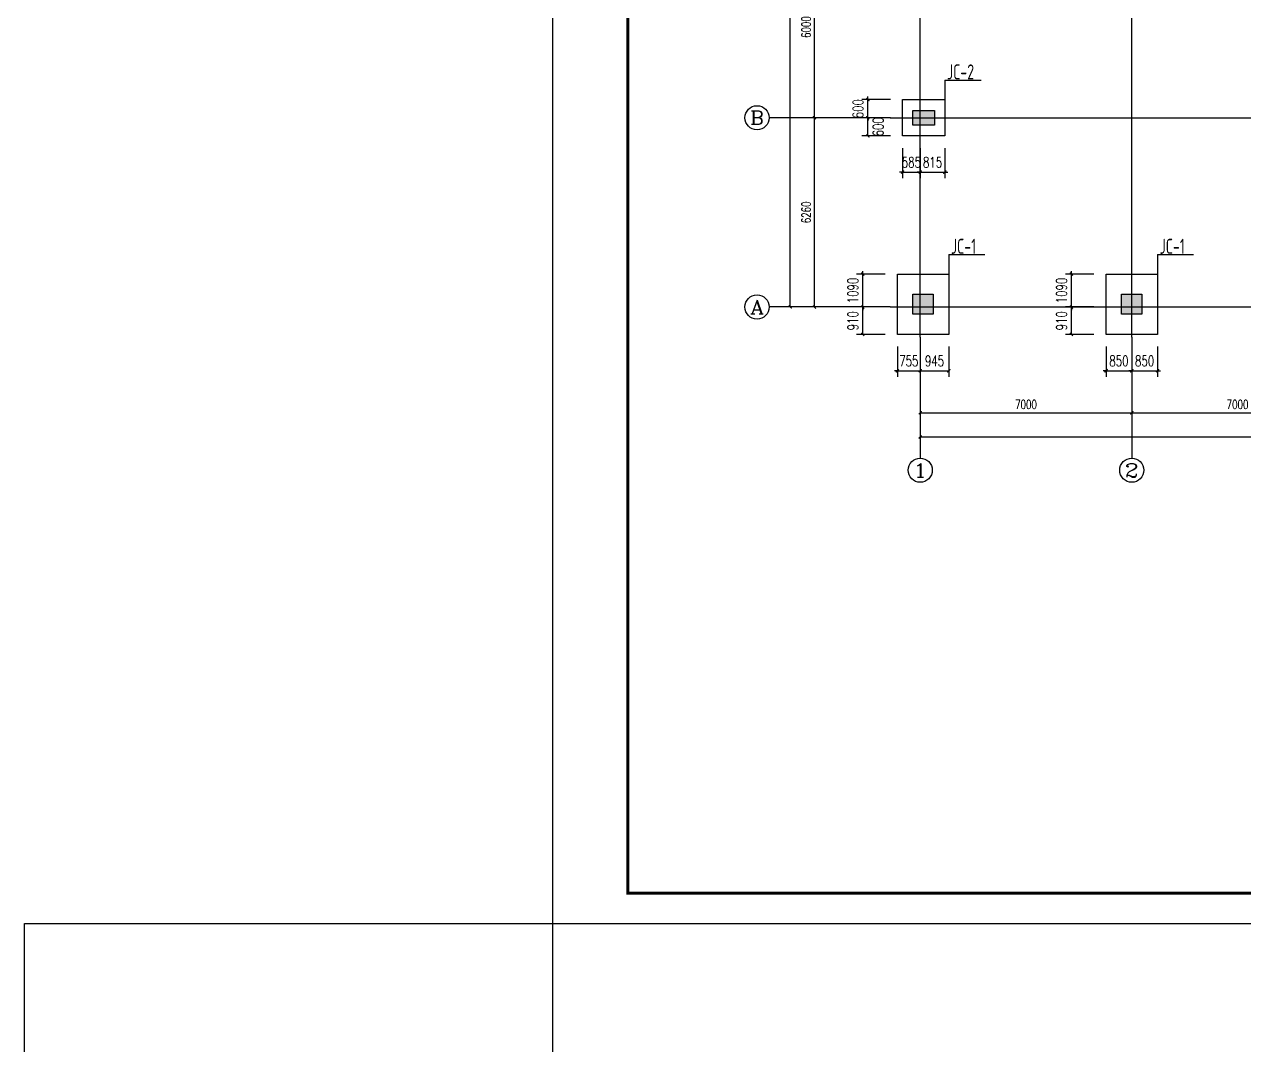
# Model space of a CAD drawing. Extents: x -17471 to 313636, y -71590 to 757901.
# Drawn here: x 170065 to 210439, y 67546 to 101331 of the extents above; entities that cross this region are included whole.
import ezdxf
from ezdxf.enums import TextEntityAlignment as Align

# ---------------------------------------------------------------- set-up
doc = ezdxf.new("R2010")
doc.units = 0
doc.header["$LTSCALE"] = 1000
doc.header["$MEASUREMENT"] = 0
for name, color, linetype in [('10', 7, 'Continuous'), ('AXIS', 3, 'Continuous'), ('AXIS_TEXT', 7, 'Continuous'), ('DOTE', 1, 'Continuous'), ('PUB_DIM', 3, 'Continuous'), ('PUB_TITLE', 4, 'Continuous')]:
    doc.layers.add(name, color=color, linetype=linetype)
doc.layers.add('TEXT', color=7, linetype='Continuous', lineweight=13)
doc.styles.add('_TCH_AXIS', font='COMPLEX', dxfattribs={"bigfont": 'GBCBIG'})
doc.styles.add('_TCH_DIM_T3', font='SIMPLEX', dxfattribs={"width": 0.705882, "bigfont": 'GBCBIG'})
doc.styles.add('COMPLEX', font='COMPLEX')
doc.styles.add('TSSD_REIN', font='Tssdeng.shx', dxfattribs={"width": 0.7, "bigfont": 'hztxt.shx'})
doc.dimstyles.new('_TCH_ARCH&&100', dxfattribs={"dimtxt": 297.5, "dimasz": 100, "dimexe": 250, "dimexo": 300, "dimgap": 126.25, "dimtad": 1, "dimdec": 0, "dimzin": 0, "dimdsep": 46, "dimtxsty": '_TCH_DIM_T3', "dimblk": 'ARCHTICK', "dimcen": 0.09, "dimclrt": 7, "dimazin": 2, "dimtfac": 1, "dimtdec": 0, "dimtix": 1, "dimtmove": 2, "dimatfit": 3, "dimfxl": 0, "dimtolj": 1, "dimtzin": 0, "dimarcsym": 0})
doc.dimstyles.new('_TCH_ARCH&&150', dxfattribs={"dimtxt": 446.25, "dimasz": 150, "dimexe": 375, "dimexo": 450, "dimgap": 189.375, "dimtad": 1, "dimdec": 0, "dimzin": 0, "dimdsep": 46, "dimtxsty": '_TCH_DIM_T3', "dimblk": 'ARCHTICK', "dimcen": 0.09, "dimclrt": 7, "dimazin": 2, "dimtfac": 1, "dimtdec": 0, "dimtix": 1, "dimtmove": 2, "dimatfit": 3, "dimfxl": 0, "dimtolj": 1, "dimtzin": 0, "dimarcsym": 0})

# ---------------------------------------------------------------- blocks, each defined once
blk = doc.blocks.new('_ArchTick')
at = {"color": 0, "linetype": 'ByBlock', "const_width": 0.4}
blk.add_lwpolyline([(-0.5, -0.5), (0.5, 0.5)], dxfattribs=at)
blk = doc.blocks.new('*D24')
at = {"layer": 'Defpoints', "color": 0, "transparency": 16777216}
for p in [(198951, 91072), (199706, 91072), (199706, 89872)]:
    blk.add_point(p, dxfattribs=at)
at = {"layer": 'PUB_DIM', "color": 0, "lineweight": -2, "transparency": 16777216}
for p, q in [((198951, 90672), (198951, 89672)), ((199706, 90672), (199706, 89672)), ((198951, 89872), (198851, 89872)), ((198951, 89872), (199706, 89872)), ((199706, 89872), (199806, 89872))]:
    blk.add_line(p, q, dxfattribs=at)
at = {"layer": 'PUB_DIM', "color": 0, "lineweight": -2, "transparency": 16777216, "xscale": 100, "yscale": 100, "zscale": 100}
blk.add_blockref('_ArchTick', (198951, 89872), dxfattribs=at)
at = {"layer": 'PUB_DIM', "color": 0, "lineweight": -2, "transparency": 16777216, "xscale": 100, "yscale": 100, "zscale": 100, "rotation": 180}
blk.add_blockref('_ArchTick', (199706, 89872), dxfattribs=at)
at = {"layer": 'PUB_DIM', "color": 7, "transparency": 16777216, "insert": (199329, 90197), "char_height": 350, "attachment_point": 5, "style": '_TCH_DIM_T3'}
blk.add_mtext('\\A1;755', dxfattribs=at)
blk = doc.blocks.new('*D25')
at = {"layer": 'Defpoints', "color": 0, "transparency": 16777216}
for p in [(199706, 91072), (200651, 91072), (200651, 89872)]:
    blk.add_point(p, dxfattribs=at)
at = {"layer": 'PUB_DIM', "color": 0, "lineweight": -2, "transparency": 16777216}
for p, q in [((199706, 90672), (199706, 89672)), ((200651, 90672), (200651, 89672)), ((199706, 89872), (200651, 89872))]:
    blk.add_line(p, q, dxfattribs=at)
at = {"layer": 'PUB_DIM', "color": 0, "lineweight": -2, "transparency": 16777216, "xscale": 100, "yscale": 100, "zscale": 100, "rotation": 180}
blk.add_blockref('_ArchTick', (199706, 89872), dxfattribs=at)
at = {"layer": 'PUB_DIM', "color": 0, "lineweight": -2, "transparency": 16777216, "xscale": 100, "yscale": 100, "zscale": 100}
blk.add_blockref('_ArchTick', (200651, 89872), dxfattribs=at)
at = {"layer": 'PUB_DIM', "color": 7, "transparency": 16777216, "insert": (200179, 90197), "char_height": 350, "attachment_point": 5, "style": '_TCH_DIM_T3'}
blk.add_mtext('\\A1;945', dxfattribs=at)
blk = doc.blocks.new('*D26')
at = {"layer": 'Defpoints', "color": 0, "transparency": 16777216}
for p in [(197803, 91982), (198951, 91982), (198951, 91072)]:
    blk.add_point(p, dxfattribs=at)
at = {"layer": 'PUB_DIM', "color": 0, "lineweight": -2, "transparency": 16777216}
for p, q in [((198551, 91982), (197603, 91982)), ((197803, 91072), (197803, 91982)), ((198551, 91072), (197603, 91072))]:
    blk.add_line(p, q, dxfattribs=at)
at = {"layer": 'PUB_DIM', "color": 0, "lineweight": -2, "transparency": 16777216, "xscale": 100, "yscale": 100, "zscale": 100}
for p, rotation in [((197803, 91982), 90), ((197803, 91072), 270)]:
    blk.add_blockref('_ArchTick', p, dxfattribs=dict(at, rotation=rotation))
at = {"layer": 'PUB_DIM', "color": 7, "transparency": 16777216, "insert": (197478, 91527), "char_height": 350, "attachment_point": 5, "rotation": 90, "style": '_TCH_DIM_T3'}
blk.add_mtext('\\A1;910', dxfattribs=at)
blk = doc.blocks.new('*D27')
at = {"layer": 'Defpoints', "color": 0, "transparency": 16777216}
for p in [(197803, 93072), (198951, 93072), (198951, 91982)]:
    blk.add_point(p, dxfattribs=at)
at = {"layer": 'PUB_DIM', "color": 0, "lineweight": -2, "transparency": 16777216}
for p, q in [((198551, 93072), (197603, 93072)), ((197803, 93072), (197803, 93172)), ((197803, 91982), (197803, 93072)), ((198551, 91982), (197603, 91982)), ((197803, 91982), (197803, 91882))]:
    blk.add_line(p, q, dxfattribs=at)
at = {"layer": 'PUB_DIM', "color": 0, "lineweight": -2, "transparency": 16777216, "xscale": 100, "yscale": 100, "zscale": 100}
for p, rotation in [((197803, 93072), 270), ((197803, 91982), 90)]:
    blk.add_blockref('_ArchTick', p, dxfattribs=dict(at, rotation=rotation))
at = {"layer": 'PUB_DIM', "color": 7, "transparency": 16777216, "insert": (197478, 92527), "char_height": 350, "attachment_point": 5, "rotation": 90, "style": '_TCH_DIM_T3'}
blk.add_mtext('\\A1;1090', dxfattribs=at)
blk = doc.blocks.new('*D28')
at = {"layer": 'Defpoints', "color": 0, "transparency": 16777216}
for p in [(205856, 91072), (206706, 91072), (206706, 89872)]:
    blk.add_point(p, dxfattribs=at)
at = {"layer": 'PUB_DIM', "color": 0, "lineweight": -2, "transparency": 16777216}
for p, q in [((205856, 90672), (205856, 89672)), ((206706, 90672), (206706, 89672)), ((205856, 89872), (205756, 89872)), ((205856, 89872), (206706, 89872)), ((206706, 89872), (206806, 89872))]:
    blk.add_line(p, q, dxfattribs=at)
at = {"layer": 'PUB_DIM', "color": 0, "lineweight": -2, "transparency": 16777216, "xscale": 100, "yscale": 100, "zscale": 100}
blk.add_blockref('_ArchTick', (205856, 89872), dxfattribs=at)
at = {"layer": 'PUB_DIM', "color": 0, "lineweight": -2, "transparency": 16777216, "xscale": 100, "yscale": 100, "zscale": 100, "rotation": 180}
blk.add_blockref('_ArchTick', (206706, 89872), dxfattribs=at)
at = {"layer": 'PUB_DIM', "color": 7, "transparency": 16777216, "insert": (206281, 90197), "char_height": 350, "attachment_point": 5, "style": '_TCH_DIM_T3'}
blk.add_mtext('\\A1;850', dxfattribs=at)
blk = doc.blocks.new('*D29')
at = {"layer": 'Defpoints', "color": 0, "transparency": 16777216}
for p in [(206706, 91072), (207556, 91072), (207556, 89872)]:
    blk.add_point(p, dxfattribs=at)
at = {"layer": 'PUB_DIM', "color": 0, "lineweight": -2, "transparency": 16777216}
for p, q in [((206706, 90672), (206706, 89672)), ((207556, 90672), (207556, 89672)), ((206706, 89872), (206606, 89872)), ((206706, 89872), (207556, 89872)), ((207556, 89872), (207656, 89872))]:
    blk.add_line(p, q, dxfattribs=at)
at = {"layer": 'PUB_DIM', "color": 0, "lineweight": -2, "transparency": 16777216, "xscale": 100, "yscale": 100, "zscale": 100}
blk.add_blockref('_ArchTick', (206706, 89872), dxfattribs=at)
at = {"layer": 'PUB_DIM', "color": 0, "lineweight": -2, "transparency": 16777216, "xscale": 100, "yscale": 100, "zscale": 100, "rotation": 180}
blk.add_blockref('_ArchTick', (207556, 89872), dxfattribs=at)
at = {"layer": 'PUB_DIM', "color": 7, "transparency": 16777216, "insert": (207131, 90197), "char_height": 350, "attachment_point": 5, "style": '_TCH_DIM_T3'}
blk.add_mtext('\\A1;850', dxfattribs=at)
blk = doc.blocks.new('*D30')
at = {"layer": 'Defpoints', "color": 0, "transparency": 16777216}
for p in [(204708, 91982), (205856, 91982), (205856, 91072)]:
    blk.add_point(p, dxfattribs=at)
at = {"layer": 'PUB_DIM', "color": 0, "lineweight": -2, "transparency": 16777216}
for p, q in [((205456, 91982), (204508, 91982)), ((204708, 91072), (204708, 91982)), ((205456, 91072), (204508, 91072))]:
    blk.add_line(p, q, dxfattribs=at)
at = {"layer": 'PUB_DIM', "color": 0, "lineweight": -2, "transparency": 16777216, "xscale": 100, "yscale": 100, "zscale": 100}
for p, rotation in [((204708, 91982), 90), ((204708, 91072), 270)]:
    blk.add_blockref('_ArchTick', p, dxfattribs=dict(at, rotation=rotation))
at = {"layer": 'PUB_DIM', "color": 7, "transparency": 16777216, "insert": (204383, 91527), "char_height": 350, "attachment_point": 5, "rotation": 90, "style": '_TCH_DIM_T3'}
blk.add_mtext('\\A1;910', dxfattribs=at)
blk = doc.blocks.new('*D31')
at = {"layer": 'Defpoints', "color": 0, "transparency": 16777216}
for p in [(204708, 93072), (205856, 93072), (205856, 91982)]:
    blk.add_point(p, dxfattribs=at)
at = {"layer": 'PUB_DIM', "color": 0, "lineweight": -2, "transparency": 16777216}
for p, q in [((205456, 93072), (204508, 93072)), ((204708, 93072), (204708, 93172)), ((204708, 91982), (204708, 93072)), ((205456, 91982), (204508, 91982)), ((204708, 91982), (204708, 91882))]:
    blk.add_line(p, q, dxfattribs=at)
at = {"layer": 'PUB_DIM', "color": 0, "lineweight": -2, "transparency": 16777216, "xscale": 100, "yscale": 100, "zscale": 100}
for p, rotation in [((204708, 93072), 270), ((204708, 91982), 90)]:
    blk.add_blockref('_ArchTick', p, dxfattribs=dict(at, rotation=rotation))
at = {"layer": 'PUB_DIM', "color": 7, "transparency": 16777216, "insert": (204383, 92527), "char_height": 350, "attachment_point": 5, "rotation": 90, "style": '_TCH_DIM_T3'}
blk.add_mtext('\\A1;1090', dxfattribs=at)
blk = doc.blocks.new('*D144')
at = {"layer": 'Defpoints', "color": 0, "transparency": 16777216}
for p in [(199121, 97642), (199706, 97642), (199706, 96442)]:
    blk.add_point(p, dxfattribs=at)
at = {"layer": 'PUB_DIM', "color": 0, "lineweight": -2, "transparency": 16777216}
for p, q in [((199121, 97242), (199121, 96242)), ((199706, 97242), (199706, 96242)), ((199121, 96442), (199021, 96442)), ((199121, 96442), (199706, 96442)), ((199706, 96442), (199806, 96442))]:
    blk.add_line(p, q, dxfattribs=at)
at = {"layer": 'PUB_DIM', "color": 0, "lineweight": -2, "transparency": 16777216, "xscale": 100, "yscale": 100, "zscale": 100}
blk.add_blockref('_ArchTick', (199121, 96442), dxfattribs=at)
at = {"layer": 'PUB_DIM', "color": 0, "lineweight": -2, "transparency": 16777216, "xscale": 100, "yscale": 100, "zscale": 100, "rotation": 180}
blk.add_blockref('_ArchTick', (199706, 96442), dxfattribs=at)
at = {"layer": 'PUB_DIM', "color": 7, "transparency": 16777216, "insert": (199414, 96767), "char_height": 350, "attachment_point": 5, "style": '_TCH_DIM_T3'}
blk.add_mtext('\\A1;585', dxfattribs=at)
blk = doc.blocks.new('*D145')
at = {"layer": 'Defpoints', "color": 0, "transparency": 16777216}
for p in [(199706, 97642), (200521, 97642), (200521, 96442)]:
    blk.add_point(p, dxfattribs=at)
at = {"layer": 'PUB_DIM', "color": 0, "lineweight": -2, "transparency": 16777216}
for p, q in [((199706, 97242), (199706, 96242)), ((200521, 97242), (200521, 96242)), ((199706, 96442), (199606, 96442)), ((199706, 96442), (200521, 96442)), ((200521, 96442), (200621, 96442))]:
    blk.add_line(p, q, dxfattribs=at)
at = {"layer": 'PUB_DIM', "color": 0, "lineweight": -2, "transparency": 16777216, "xscale": 100, "yscale": 100, "zscale": 100}
blk.add_blockref('_ArchTick', (199706, 96442), dxfattribs=at)
at = {"layer": 'PUB_DIM', "color": 0, "lineweight": -2, "transparency": 16777216, "xscale": 100, "yscale": 100, "zscale": 100, "rotation": 180}
blk.add_blockref('_ArchTick', (200521, 96442), dxfattribs=at)
at = {"layer": 'PUB_DIM', "color": 7, "transparency": 16777216, "insert": (200114, 96767), "char_height": 350, "attachment_point": 5, "style": '_TCH_DIM_T3'}
blk.add_mtext('\\A1;815', dxfattribs=at)
blk = doc.blocks.new('*D146')
at = {"layer": 'Defpoints', "color": 0, "transparency": 16777216}
for p in [(197973, 98242), (199121, 98242), (199121, 97642)]:
    blk.add_point(p, dxfattribs=at)
at = {"layer": 'PUB_DIM', "color": 0, "lineweight": -2, "transparency": 16777216}
for p, q in [((198721, 98242), (197773, 98242)), ((197973, 97642), (197973, 98242)), ((198721, 97642), (197773, 97642))]:
    blk.add_line(p, q, dxfattribs=at)
at = {"layer": 'PUB_DIM', "color": 0, "lineweight": -2, "transparency": 16777216, "xscale": 100, "yscale": 100, "zscale": 100}
for p, rotation in [((197973, 98242), 90), ((197973, 97642), 270)]:
    blk.add_blockref('_ArchTick', p, dxfattribs=dict(at, rotation=rotation))
at = {"layer": 'PUB_DIM', "color": 7, "transparency": 16777216, "insert": (198316, 97942), "char_height": 350, "attachment_point": 5, "rotation": 90, "style": '_TCH_DIM_T3'}
blk.add_mtext('\\A1;600', dxfattribs=at)
blk = doc.blocks.new('*D147')
at = {"layer": 'Defpoints', "color": 0, "transparency": 16777216}
for p in [(197973, 98842), (199121, 98842), (199121, 98242)]:
    blk.add_point(p, dxfattribs=at)
at = {"layer": 'PUB_DIM', "color": 0, "lineweight": -2, "transparency": 16777216}
for p, q in [((197973, 98842), (197973, 98942)), ((198721, 98842), (197773, 98842)), ((197973, 98242), (197973, 98842)), ((198721, 98242), (197773, 98242)), ((197973, 98242), (197973, 98142))]:
    blk.add_line(p, q, dxfattribs=at)
at = {"layer": 'PUB_DIM', "color": 0, "lineweight": -2, "transparency": 16777216, "xscale": 100, "yscale": 100, "zscale": 100}
for p, rotation in [((197973, 98842), 270), ((197973, 98242), 90)]:
    blk.add_blockref('_ArchTick', p, dxfattribs=dict(at, rotation=rotation))
at = {"layer": 'PUB_DIM', "color": 7, "transparency": 16777216, "insert": (197648, 98542), "char_height": 350, "attachment_point": 5, "rotation": 90, "style": '_TCH_DIM_T3'}
blk.add_mtext('\\A1;600', dxfattribs=at)
blk = doc.blocks.new('*D1879')
at = {"layer": 'AXIS', "color": 0, "lineweight": -2, "transparency": 16777216}
for p, q in [((198406, 98242), (195956, 98242)), ((196206, 91982), (196206, 98242)), ((198406, 91982), (195956, 91982))]:
    blk.add_line(p, q, dxfattribs=at)
at = {"layer": 'Defpoints', "color": 0, "transparency": 16777216}
for p in [(196206, 98242), (198706, 98242), (198706, 91982)]:
    blk.add_point(p, dxfattribs=at)
at = {"layer": 'AXIS', "color": 0, "lineweight": -2, "transparency": 16777216, "xscale": 100, "yscale": 100, "zscale": 100}
for p, rotation in [((196206, 98242), 90), ((196206, 91982), 270)]:
    blk.add_blockref('_ArchTick', p, dxfattribs=dict(at, rotation=rotation))
at = {"layer": 'AXIS', "color": 7, "transparency": 16777216, "insert": (195931, 95112), "char_height": 297.5, "attachment_point": 5, "rotation": 90, "style": '_TCH_DIM_T3'}
blk.add_mtext('\\A1;6260', dxfattribs=at)
blk = doc.blocks.new('*D1880')
at = {"layer": 'AXIS', "color": 0, "lineweight": -2, "transparency": 16777216}
for p, q in [((198406, 104242), (195956, 104242)), ((196206, 98242), (196206, 104242)), ((198406, 98242), (195956, 98242))]:
    blk.add_line(p, q, dxfattribs=at)
at = {"layer": 'Defpoints', "color": 0, "transparency": 16777216}
for p in [(196206, 104242), (198706, 104242), (198706, 98242)]:
    blk.add_point(p, dxfattribs=at)
at = {"layer": 'AXIS', "color": 0, "lineweight": -2, "transparency": 16777216, "xscale": 100, "yscale": 100, "zscale": 100}
for p, rotation in [((196206, 104242), 90), ((196206, 98242), 270)]:
    blk.add_blockref('_ArchTick', p, dxfattribs=dict(at, rotation=rotation))
at = {"layer": 'AXIS', "color": 7, "transparency": 16777216, "insert": (195931, 101242), "char_height": 297.5, "attachment_point": 5, "rotation": 90, "style": '_TCH_DIM_T3'}
blk.add_mtext('\\A1;6000', dxfattribs=at)
blk = doc.blocks.new('*D1883')
at = {"layer": 'AXIS', "color": 0, "lineweight": -2, "transparency": 16777216}
for p, q in [((198406, 116502), (195156, 116502)), ((195406, 91982), (195406, 116502)), ((198406, 91982), (195156, 91982))]:
    blk.add_line(p, q, dxfattribs=at)
at = {"layer": 'Defpoints', "color": 0, "transparency": 16777216}
for p in [(195406, 116502), (198706, 116502), (198706, 91982)]:
    blk.add_point(p, dxfattribs=at)
at = {"layer": 'AXIS', "color": 0, "lineweight": -2, "transparency": 16777216, "xscale": 100, "yscale": 100, "zscale": 100}
for p, rotation in [((195406, 116502), 90), ((195406, 91982), 270)]:
    blk.add_blockref('_ArchTick', p, dxfattribs=dict(at, rotation=rotation))
at = {"layer": 'AXIS', "color": 7, "transparency": 16777216, "insert": (195131, 104242), "char_height": 297.5, "attachment_point": 5, "rotation": 90, "style": '_TCH_DIM_T3'}
blk.add_mtext('\\A1;24520', dxfattribs=at)
blk = doc.blocks.new('*D1899')
at = {"layer": 'AXIS', "color": 0, "lineweight": -2, "transparency": 16777216}
for p, q in [((199706, 90682), (199706, 88232)), ((206706, 90682), (206706, 88232)), ((199706, 88482), (206706, 88482))]:
    blk.add_line(p, q, dxfattribs=at)
at = {"layer": 'Defpoints', "color": 0, "transparency": 16777216}
for p in [(199706, 90982), (206706, 90982), (206706, 88482)]:
    blk.add_point(p, dxfattribs=at)
at = {"layer": 'AXIS', "color": 0, "lineweight": -2, "transparency": 16777216, "xscale": 100, "yscale": 100, "zscale": 100, "rotation": 180}
blk.add_blockref('_ArchTick', (199706, 88482), dxfattribs=at)
at = {"layer": 'AXIS', "color": 0, "lineweight": -2, "transparency": 16777216, "xscale": 100, "yscale": 100, "zscale": 100}
blk.add_blockref('_ArchTick', (206706, 88482), dxfattribs=at)
at = {"layer": 'AXIS', "color": 7, "transparency": 16777216, "insert": (203206, 88757), "char_height": 297.5, "attachment_point": 5, "style": '_TCH_DIM_T3'}
blk.add_mtext('\\A1;7000', dxfattribs=at)
blk = doc.blocks.new('*D1900')
at = {"layer": 'AXIS', "color": 0, "lineweight": -2, "transparency": 16777216}
for p, q in [((206706, 90682), (206706, 88232)), ((213706, 90682), (213706, 88232)), ((206706, 88482), (213706, 88482))]:
    blk.add_line(p, q, dxfattribs=at)
at = {"layer": 'Defpoints', "color": 0, "transparency": 16777216}
for p in [(206706, 90982), (213706, 90982), (213706, 88482)]:
    blk.add_point(p, dxfattribs=at)
at = {"layer": 'AXIS', "color": 0, "lineweight": -2, "transparency": 16777216, "xscale": 100, "yscale": 100, "zscale": 100, "rotation": 180}
blk.add_blockref('_ArchTick', (206706, 88482), dxfattribs=at)
at = {"layer": 'AXIS', "color": 0, "lineweight": -2, "transparency": 16777216, "xscale": 100, "yscale": 100, "zscale": 100}
blk.add_blockref('_ArchTick', (213706, 88482), dxfattribs=at)
at = {"layer": 'AXIS', "color": 7, "transparency": 16777216, "insert": (210206, 88757), "char_height": 297.5, "attachment_point": 5, "style": '_TCH_DIM_T3'}
blk.add_mtext('\\A1;7000', dxfattribs=at)
blk = doc.blocks.new('*D1913')
at = {"layer": 'AXIS', "color": 0, "lineweight": -2, "transparency": 16777216}
for p, q in [((199706, 90682), (199706, 87432)), ((297706, 90682), (297706, 87432)), ((199706, 87682), (297706, 87682))]:
    blk.add_line(p, q, dxfattribs=at)
at = {"layer": 'Defpoints', "color": 0, "transparency": 16777216}
for p in [(199706, 90982), (297706, 90982), (297706, 87682)]:
    blk.add_point(p, dxfattribs=at)
at = {"layer": 'AXIS', "color": 0, "lineweight": -2, "transparency": 16777216, "xscale": 100, "yscale": 100, "zscale": 100, "rotation": 180}
blk.add_blockref('_ArchTick', (199706, 87682), dxfattribs=at)
at = {"layer": 'AXIS', "color": 0, "lineweight": -2, "transparency": 16777216, "xscale": 100, "yscale": 100, "zscale": 100}
blk.add_blockref('_ArchTick', (297706, 87682), dxfattribs=at)
at = {"layer": 'AXIS', "color": 7, "transparency": 16777216, "insert": (248706, 87957), "char_height": 297.5, "attachment_point": 5, "style": '_TCH_DIM_T3'}
blk.add_mtext('\\A1;98000', dxfattribs=at)
blk = doc.blocks.new('_AXISO')
blk.add_circle((0, 0), 0.5)
at = {"layer": 'AXIS_TEXT', "style": 'COMPLEX', "width": 1.041667}
blk.add_attdef('A', text='', height=0.56, dxfattribs=at).set_placement((-0.25, -0.28), (0.25, -0.28), align=Align.FIT)

msp = doc.modelspace()

# ---------------------------------------------------------------- hatches: boundary and pattern name
h = msp.add_hatch(color=256)
h.dxf.hatch_style = 1
h.paths.add_polyline_path([(199466.1, 98482.3), (200176.1, 98482.3), (200176.1, 98002.3), (199466.1, 98002.3)])
h = msp.add_hatch(color=256)
h.dxf.hatch_style = 1
h.paths.add_polyline_path([(199466.1, 92402.3), (200136.1, 92402.3), (200136.1, 91742.3), (199466.1, 91742.3)])
h = msp.add_hatch(color=256)
h.dxf.hatch_style = 1
h.paths.add_polyline_path([(206371.1, 92402.3), (207041.1, 92402.3), (207041.1, 91742.3), (206371.1, 91742.3)])

# ---------------------------------------------------------------- linework, layer by layer
for points in [[(199121.1, 98842), (200521.1, 98842), (200521.1, 97642), (199121.1, 97642)], [(199466.1, 98482.3), (200176.1, 98482.3), (200176.1, 98002.3), (199466.1, 98002.3)], [(198951.1, 93072.3), (200651.1, 93072.3), (200651.1, 91072.3), (198951.1, 91072.3)], [(205856.1, 93072.3), (207556.1, 93072.3), (207556.1, 91072.3), (205856.1, 91072.3)], [(199466.1, 92402.3), (200136.1, 92402.3), (200136.1, 91742.3), (199466.1, 91742.3)], [(206371.1, 92402.3), (207041.1, 92402.3), (207041.1, 91742.3), (206371.1, 91742.3)], [(187535.9, 59400), (170064.7, 59400), (170064.7, 71590.1), (187535.9, 71590.1)]]:
    msp.add_lwpolyline(points, close=True)
at = {"layer": '10'}
for p, q in [((200521.1, 99484.6), (200521.1, 98842)), ((200521.1, 99484.6), (201718.1, 99484.6)), ((200651.1, 93714.8), (200651.1, 93072.3)), ((200651.1, 93714.8), (201848.1, 93714.8)), ((207556.1, 93714.8), (207556.1, 93072.3)), ((207556.1, 93714.8), (208753.1, 93714.8))]:
    msp.add_line(p, q, dxfattribs=at)
at = {"layer": 'AXIS'}
for p, q in [((198706.1, 98242.3), (194706.1, 98242.3)), ((198706.1, 91982.3), (194706.1, 91982.3)), ((199706.1, 90982.3), (199706.1, 86982.3)), ((206706.1, 90982.3), (206706.1, 86982.3))]:
    msp.add_line(p, q, dxfattribs=at)
at = {"layer": 'DOTE'}
for p, q in [((199706.1, 90982.3), (199706.1, 117502.3)), ((206706.1, 90982.3), (206706.1, 117502.3)), ((198706.1, 98242.3), (298706.1, 98242.3)), ((198706.1, 91982.3), (298706.1, 91982.3))]:
    msp.add_line(p, q, dxfattribs=at)
at = {"layer": 'PUB_TITLE'}
msp.add_lwpolyline([(187535.9, 71590.1), (313635.9, 71590.1), (313635.9, 130990.1), (187535.9, 130990.1)], close=True, dxfattribs=at)
at = {"layer": 'PUB_TITLE', "const_width": 100}
msp.add_lwpolyline([(190035.9, 72590.1), (312635.9, 72590.1), (312635.9, 129990.1), (190035.9, 129990.1)], close=True, dxfattribs=at)

# ---------------------------------------------------------------- block references
at = {"layer": 'AXIS'}
ref = msp.add_blockref('_AXISO', (194306.1, 98242.3), dxfattribs=dict(at, xscale=800, yscale=800, zscale=800))
ref.add_attrib('A', 'B', dxfattribs={"layer": 'AXIS_TEXT', "height": 452.5, "style": '_TCH_AXIS', "width": 1.235294}).set_placement((194079.8, 98016), (194532.3, 98016), align=Align.FIT)
ref = msp.add_blockref('_AXISO', (194306.1, 91982.3), dxfattribs=dict(at, xscale=800, yscale=800, zscale=800))
ref.add_attrib('A', 'A', dxfattribs={"layer": 'AXIS_TEXT', "height": 452.5, "style": '_TCH_AXIS', "width": 1.166667}).set_placement((194079.8, 91756), (194532.3, 91756), align=Align.FIT)
ref = msp.add_blockref('_AXISO', (199706.1, 86582.3), dxfattribs=dict(at, xscale=800, yscale=800, zscale=800))
ref.add_attrib('A', '1', dxfattribs={"layer": 'AXIS_TEXT', "height": 452.5, "style": '_TCH_AXIS', "width": 2.333333}).set_placement((199479.8, 86356), (199932.3, 86356), align=Align.FIT)
ref = msp.add_blockref('_AXISO', (206706.1, 86582.3), dxfattribs=dict(at, xscale=800, yscale=800, zscale=800))
ref.add_attrib('A', '2', dxfattribs={"layer": 'AXIS_TEXT', "height": 452.5, "style": '_TCH_AXIS', "width": 1.5}).set_placement((206479.8, 86356), (206932.3, 86356), align=Align.FIT)

# ---------------------------------------------------------------- texts
at = {"layer": 'TEXT', "style": 'TSSD_REIN', "width": 0.7}
for s, p in [('JC-2', (200591.7, 99510.2)), ('JC-1', (200721.7, 93740.4)), ('JC-1', (207626.7, 93740.4))]:
    msp.add_text(s, height=500, dxfattribs=at).set_placement(p)

# ---------------------------------------------------------------- dimensions: what is measured, and where the dimension line sits
at = {"layer": 'AXIS'}
for p1, p2, distance, picture, middle in [((198706.1, 91982.3), (198706.1, 116502.3), 3300, '*D1883', (195131.1, 104242.3)), ((198706.1, 98242.3), (198706.1, 104242.3), 2500, '*D1880', (195931.1, 101242.3)), ((198706.1, 91982.3), (198706.1, 98242.3), 2500, '*D1879', (195931.1, 95112.3)), ((199706.1, 90982.3), (206706.1, 90982.3), -2500, '*D1899', (203206.1, 88757.3)), ((199706.1, 90982.3), (297706.1, 90982.3), -3300, '*D1913', (248706.1, 87957.3)), ((206706.1, 90982.3), (213706.1, 90982.3), -2500, '*D1900', (210206.1, 88757.3))]:
    dim = msp.add_aligned_dim(p1=p1, p2=p2, distance=distance, dimstyle='_TCH_ARCH&&100', dxfattribs=at)
    dim.commit()
    dim.dimension.update_dxf_attribs({"geometry": picture, "text_midpoint": middle})
at = {"layer": 'PUB_DIM'}
for base, p1, p2, picture, middle in [((197973.1, 98842), (199121.1, 98242), (199121.1, 98842), '*D147', (197648.1, 98542)), ((197803.1, 93072.3), (198951.1, 91982.3), (198951.1, 93072.3), '*D27', (197478.1, 92527.3)), ((204708.1, 93072.3), (205856.1, 91982.3), (205856.1, 93072.3), '*D31', (204383.1, 92527.3)), ((197803.1, 91982.3), (198951.1, 91072.3), (198951.1, 91982.3), '*D26', (197478.1, 91527.3)), ((204708.1, 91982.3), (205856.1, 91072.3), (205856.1, 91982.3), '*D30', (204383.1, 91527.3))]:
    dim = msp.add_linear_dim(base=base, p1=p1, p2=p2, angle=90, dimstyle='_TCH_ARCH&&150', override={"dimtxt": 350, "dimasz": 100, "dimexe": 200, "dimexo": 400, "dimgap": 150}, dxfattribs=at)
    dim.commit()
    dim.dimension.update_dxf_attribs({"geometry": picture, "text_midpoint": middle})
dim = msp.add_linear_dim(base=(197973.1, 98242), p1=(199121.1, 97642), p2=(199121.1, 98242), angle=90, dimstyle='_TCH_ARCH&&150', override={"dimtxt": 350, "dimasz": 100, "dimexe": 200, "dimexo": 400, "dimgap": 150}, dxfattribs=at)
dim.commit()
dim.dimension.update_dxf_attribs({"geometry": '*D146', "text_midpoint": (198316.3, 97942), "dimtype": 128})
for base, p1, p2, picture, middle in [((199706.1, 96442), (199121.1, 97642), (199706.1, 97642), '*D144', (199413.6, 96767)), ((200521.1, 96442), (199706.1, 97642), (200521.1, 97642), '*D145', (200113.6, 96767)), ((199706.1, 89872.3), (198951.1, 91072.3), (199706.1, 91072.3), '*D24', (199328.6, 90197.3)), ((200651.1, 89872.3), (199706.1, 91072.3), (200651.1, 91072.3), '*D25', (200178.6, 90197.3)), ((206706.1, 89872.3), (205856.1, 91072.3), (206706.1, 91072.3), '*D28', (206281.1, 90197.3)), ((207556.1, 89872.3), (206706.1, 91072.3), (207556.1, 91072.3), '*D29', (207131.1, 90197.3))]:
    dim = msp.add_linear_dim(base=base, p1=p1, p2=p2, dimstyle='_TCH_ARCH&&150', override={"dimtxt": 350, "dimasz": 100, "dimexe": 200, "dimexo": 400, "dimgap": 150}, dxfattribs=at)
    dim.commit()
    dim.dimension.update_dxf_attribs({"geometry": picture, "text_midpoint": middle})

doc.saveas('drawing.dxf')
